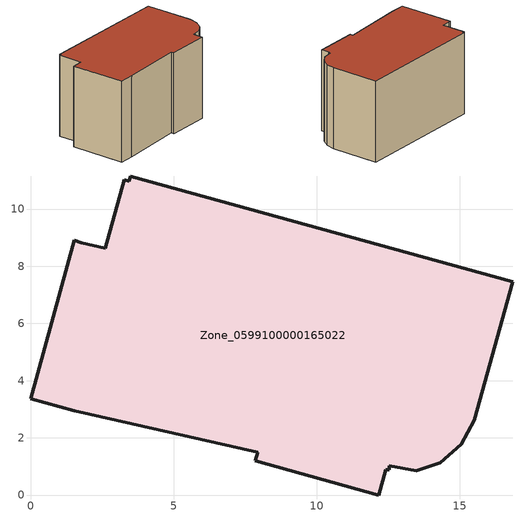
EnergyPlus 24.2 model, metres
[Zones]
Zone_0599100000165022
 floor ground (C_G): 3.26,11.03 3.43,10.98 3.47,11.16 16.84,7.46 15.51,2.62 15.04,1.77 14.31,1.13 13.47,0.85 12.54,1.03 12.52,0.88 12.41,0.89 12.16,0 7.84,1.19 7.93,1.49 1.5,2.94 0,3.36 1.52,8.9 1.75,8.83 2.6,8.62 z0
 wall outside (C_F): 1.5,2.94 7.93,1.49 7.84,1.19 12.16,0 12.41,0.89 12.52,0.88 12.54,1.03 13.47,0.85 14.31,1.13 15.04,1.77 15.51,2.62 16.84,7.46 3.47,11.16 3.43,10.98 3.26,11.03 2.6,8.62 1.75,8.83 1.52,8.9 0,3.36 1.5,2.94 z0:8.45
 roof outside (C_R): 3.43,10.98 3.26,11.03 2.6,8.62 1.75,8.83 1.52,8.9 0,3.36 1.5,2.94 7.93,1.49 7.84,1.19 12.16,0 12.41,0.89 12.52,0.88 12.54,1.03 13.47,0.85 14.31,1.13 15.04,1.77 15.51,2.62 16.84,7.46 3.47,11.16 z8.45
[BUILDING]
Pand.0599100000165022: North Axis=0; Terrain=City; Loads Convergence Tolerance Value=0.04; Temperature Convergence Tolerance Value=0.4; Solar Distribution=FullExterior; Maximum Number of Warmup Days=25; Minimum Number of Warmup Days=1
[Site:Location]
Rotterdam.The.Hague.AP_ZH_NLD Design_Conditions: Latitude=51.96; Longitude=4.45; Time Zone=1; Elevation=-4.5
[SITE:GROUNDTEMPERATURE:BUILDINGSURFACE]
18, 18, 18, 18, 18, 18, 18, 18, 18, 18, 18, 18
[MATERIAL] Thermal Absorptance=0.9; Solar Absorptance=0.7; Visible Absorptance=0.7
Name | Roughness | Thickness | Conductivity | Density | Specific Heat
G.D.1992-2005 | MediumSmooth | 0.15 | 0.06 | 540 | 1210
F.D.1992-2005 | Rough | 0.3 | 0.12 | 1920 | 840
R.D.1992-2005 | MediumRough | 0.2 | 0.08 | 1500 | 1000
[CONSTRUCTION]
C_G: G.D.1992-2005
C_F: F.D.1992-2005
C_R: R.D.1992-2005
[ZONE]
Zone_0599100000165022: Type=1; Multiplier=1; Ceiling Height=Autocalculate; Volume=Autocalculate; Floor Area=autocalculate; Part of Total Floor Area=Yes
[ZONEINFILTRATION:DESIGNFLOWRATE]
Infil_Zone_0599100000165022: Zone or ZoneList or Space or SpaceList=Zone_0599100000165022; Schedule=AlwaysOn; Design Flow Rate Calculation Method=Flow/Area; Flow Rate per Floor Area=0.0021; Constant Term Coefficient=1; Temperature Term Coefficient=0; Velocity Term Coefficient=0; Velocity Squared Term Coefficient=0
[HVACTEMPLATE:ZONE:IDEALLOADSAIRSYSTEM]
Zone_0599100000165022: Maximum Heating Supply Air Temperature=50; Minimum Cooling Supply Air Temperature=13; Maximum Heating Supply Air Humidity Ratio=0.0156; Minimum Cooling Supply Air Humidity Ratio=0.0077; Heating Limit=NoLimit; Cooling Limit=NoLimit; Dehumidification Control Type=ConstantSensibleHeatRatio; Cooling Sensible Heat Ratio=0.7; Dehumidification Setpoint=60; Humidification Control Type=None; Humidification Setpoint=30; Outdoor Air Method=None; Outdoor Air Flow Rate per Person=0.00944; Outdoor Air Flow Rate per Zone Floor Area=0; Outdoor Air Flow Rate per Zone=0; Demand Controlled Ventilation Type=None; Outdoor Air Economizer Type=NoEconomizer; Heat Recovery Type=None; Sensible Heat Recovery Effectiveness=0.7; Latent Heat Recovery Effectiveness=0.65
[ZONECONTROL:THERMOSTAT]
ThermostatControl_Zone_0599100000165022: Zone or ZoneList=Zone_0599100000165022; Control Type Schedule=DualSetpointControlType; Control 1=Thermostat_Zone_0599100000165022; Temperature Difference Between Cutout And Setpoint=0
[THERMOSTATSETPOINT:DUALSETPOINT]
Thermostat_Zone_0599100000165022: Heating Setpoint Temperature Schedule=HeatingSetpoint_Zone_0599100000165022; Cooling Setpoint Temperature Schedule=CoolingSetpoint_Zone_0599100000165022
[SCHEDULE:COMPACT]
HeatingSetpoint_Zone_0599100000165022: Through: 12/31, For: AllDays, Until: 24:00, 21
CoolingSetpoint_Zone_0599100000165022: Through: 12/31, For: AllDays, Until: 24:00, 24
DualSetpointControlType: Through: 12/31, For: AllDays, Until: 24:00, 4
AlwaysOn: Through: 12/31, For: AllDays, Until: 24:00, 1
